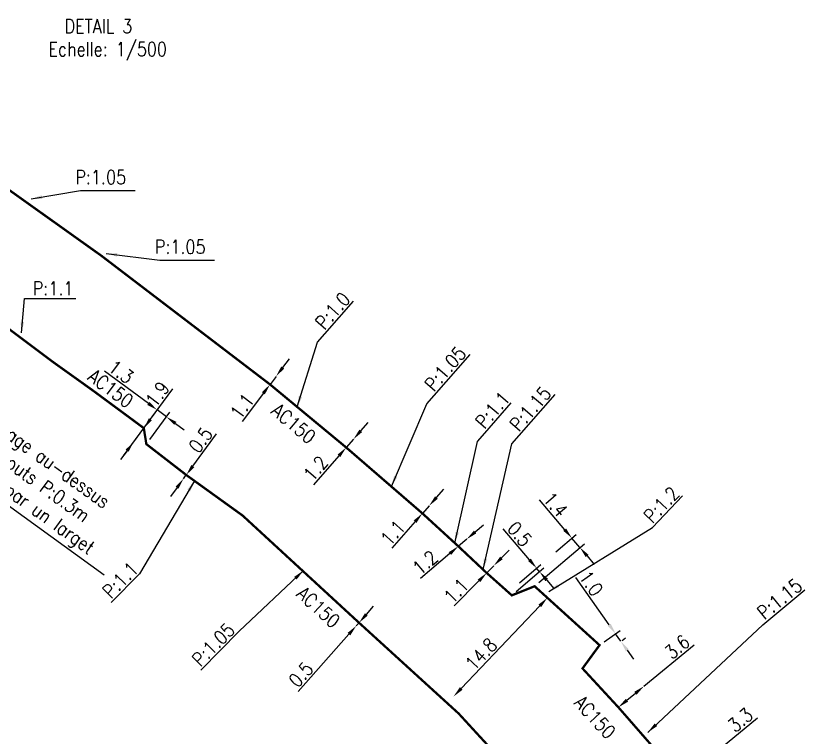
# Model space of a CAD drawing. Header units: millimetres. Extents: x 160996 to 162003, y 120996 to 122000.
# Drawn here: x 161247.6 to 161334.7, y 121709.7 to 121788.2 of the extents above; entities that cross this region are included whole.
import ezdxf

# ---------------------------------------------------------------- set-up
doc = ezdxf.new("R2010")
doc.units = ezdxf.units.MM
doc.header["$PDMODE"] = 34
doc.linetypes.add('L_100_AP', pattern=[14, 10, -1.5, 1, -1.5])
doc.layers.get('Defpoints').update_dxf_attribs({"linetype": 'CONTINUOUS'})
for name, color, linetype in [('L_140', 3, 'CONTINUOUS'), ('L_400', 7, 'CONTINUOUS'), ('L_900', 7, 'CONTINUOUS')]:
    doc.layers.add(name, color=color, linetype=linetype)
doc.styles.get("Standard").update_dxf_attribs({"font": 'romans.shx', "width": 0.85})
doc.dimstyles.get("Standard").update_dxf_attribs({"dimtxt": 1.5, "dimasz": 1.2, "dimexe": 0.625, "dimexo": 0.625, "dimgap": 0.25, "dimtad": 1, "dimdec": 1, "dimzin": 0, "dimdsep": 46, "dimtxsty": 'Standard', "dimcen": -0.5, "dimadec": 0, "dimazin": 0, "dimtfac": 1, "dimtdec": 1, "dimtmove": 0, "dimatfit": 3, "dimfxl": 0, "dimtolj": 1, "dimtzin": 0, "dimarcsym": 0})

# ---------------------------------------------------------------- blocks, each defined once
blk = doc.blocks.new('*D244')
at = {"layer": 'Defpoints', "color": 0, "linetype": 'Continuous', "transparency": 16777216}
for p in [(161275.885, 121748.997), (161275.885, 121748.997), (161275.224, 121748.118)]:
    blk.add_point(p, dxfattribs=at)
at = {"layer": 'L_140', "color": 0, "linetype": 'Continuous', "lineweight": -2, "transparency": 16777216}
for p, q in [((161276.607, 121749.956), (161277.328, 121750.915)), ((161275.885, 121748.997), (161275.224, 121748.118)), ((161274.503, 121747.159), (161272.203, 121744.102))]:
    blk.add_line(p, q, dxfattribs=at)
at = {"layer": 'L_140', "color": 0, "linetype": 'Continuous', "transparency": 16777216}
for points in [[(161276.447, 121750.076), (161276.767, 121749.836), (161275.885, 121748.997)], [(161274.343, 121747.279), (161274.663, 121747.039), (161275.224, 121748.118)]]:
    blk.add_solid(points, dxfattribs=at)
at = {"layer": 'L_140', "color": 0, "linetype": 'Continuous', "transparency": 16777216, "insert": (161272.193, 121745.752), "char_height": 1.5, "attachment_point": 5, "rotation": 53.04648}
blk.add_mtext('\\A1;1.1', dxfattribs=at)
blk = doc.blocks.new('*D245')
at = {"layer": 'Defpoints', "color": 0, "linetype": 'Continuous', "transparency": 16777216}
for p in [(161284.302, 121742.166), (161284.302, 121742.166), (161283.512, 121741.263)]:
    blk.add_point(p, dxfattribs=at)
at = {"layer": 'L_140', "color": 0, "linetype": 'Continuous', "lineweight": -2, "transparency": 16777216}
for p, q in [((161285.093, 121743.069), (161285.883, 121743.972)), ((161284.302, 121742.166), (161283.512, 121741.263)), ((161282.721, 121740.361), (161279.961, 121737.209))]:
    blk.add_line(p, q, dxfattribs=at)
at = {"layer": 'L_140', "color": 0, "linetype": 'Continuous', "transparency": 16777216}
for points in [[(161284.942, 121743.201), (161285.243, 121742.937), (161284.302, 121742.166)], [(161282.571, 121740.492), (161282.871, 121740.229), (161283.512, 121741.263)]]:
    blk.add_solid(points, dxfattribs=at)
at = {"layer": 'L_140', "color": 0, "linetype": 'Continuous', "transparency": 16777216, "insert": (161280.193, 121738.992), "char_height": 1.5, "attachment_point": 5, "rotation": 48.78772}
blk.add_mtext('\\A1;1.2', dxfattribs=at)
blk = doc.blocks.new('*D246')
at = {"layer": 'Defpoints', "color": 0, "linetype": 'Continuous', "transparency": 16777216}
for p in [(161292.529, 121734.923), (161292.529, 121734.923), (161291.8, 121734.099)]:
    blk.add_point(p, dxfattribs=at)
at = {"layer": 'L_140', "color": 0, "linetype": 'Continuous', "lineweight": -2, "transparency": 16777216}
for p, q in [((161293.325, 121735.822), (161294.12, 121736.72)), ((161292.529, 121734.923), (161291.8, 121734.099)), ((161291.005, 121733.201), (161288.47, 121730.336))]:
    blk.add_line(p, q, dxfattribs=at)
at = {"layer": 'L_140', "color": 0, "linetype": 'Continuous', "transparency": 16777216}
for points in [[(161293.175, 121735.954), (161293.474, 121735.689), (161292.529, 121734.923)], [(161290.855, 121733.333), (161291.155, 121733.068), (161291.8, 121734.099)]]:
    blk.add_solid(points, dxfattribs=at)
at = {"layer": 'L_140', "color": 0, "linetype": 'Continuous', "transparency": 16777216, "insert": (161288.591, 121731.982), "char_height": 1.5, "attachment_point": 5, "rotation": 48.49012}
blk.add_mtext('\\A1;1.1', dxfattribs=at)
blk = doc.blocks.new('*D247')
at = {"layer": 'Defpoints', "color": 0, "linetype": 'Continuous', "transparency": 16777216}
for p in [(161296.621, 121731.298), (161296.621, 121731.298), (161295.708, 121730.52)]:
    blk.add_point(p, dxfattribs=at)
at = {"layer": 'L_140', "color": 0, "linetype": 'Continuous', "lineweight": -2, "transparency": 16777216}
for p, q in [((161297.534, 121732.077), (161298.448, 121732.855)), ((161296.621, 121731.298), (161295.708, 121730.52)), ((161294.794, 121729.742), (161291.606, 121727.024))]:
    blk.add_line(p, q, dxfattribs=at)
at = {"layer": 'L_140', "color": 0, "linetype": 'Continuous', "transparency": 16777216}
for points in [[(161297.405, 121732.229), (161297.664, 121731.925), (161296.621, 121731.298)], [(161294.665, 121729.894), (161294.924, 121729.59), (161295.708, 121730.52)]]:
    blk.add_solid(points, dxfattribs=at)
at = {"layer": 'L_140', "color": 0, "linetype": 'Continuous', "transparency": 16777216, "insert": (161292.095, 121728.755), "char_height": 1.5, "attachment_point": 5, "rotation": 40.43874}
blk.add_mtext('\\A1;1.2', dxfattribs=at)
blk = doc.blocks.new('*D248')
at = {"layer": 'Defpoints', "color": 0, "linetype": 'Continuous', "transparency": 16777216}
for p in [(161308.058, 121731.417), (161305.842, 121729.528), (161304.003, 121726.181)]:
    blk.add_point(p, dxfattribs=at)
at = {"layer": 'L_140', "color": 0, "linetype": 'Continuous', "lineweight": -2, "transparency": 16777216}
for p, q in [((161307.28, 121732.33), (161304.523, 121735.565)), ((161306.318, 121729.933), (161308.534, 121731.822)), ((161308.937, 121730.386), (161308.058, 121731.417)), ((161304.479, 121726.587), (161309.412, 121730.791)), ((161309.715, 121729.473), (161310.493, 121728.559))]:
    blk.add_line(p, q, dxfattribs=at)
at = {"layer": 'L_140', "color": 0, "linetype": 'Continuous', "transparency": 16777216}
for points in [[(161307.432, 121732.46), (161307.128, 121732.2), (161308.058, 121731.417)], [(161309.867, 121729.602), (161309.563, 121729.343), (161308.937, 121730.386)]]:
    blk.add_solid(points, dxfattribs=at)
at = {"layer": 'L_140', "color": 0, "linetype": 'Continuous', "transparency": 16777216, "insert": (161306.273, 121735.053), "char_height": 1.5, "attachment_point": 5, "rotation": 310.43874}
blk.add_mtext('\\A1;1.4', dxfattribs=at)
blk = doc.blocks.new('*D249')
at = {"layer": 'Defpoints', "color": 0, "linetype": 'Continuous', "transparency": 16777216}
for p in [(161304.218, 121728.144), (161301.868, 121726.141), (161301.525, 121725.192)]:
    blk.add_point(p, dxfattribs=at)
at = {"layer": 'L_140', "color": 0, "linetype": 'Continuous', "lineweight": -2, "transparency": 16777216}
for p, q in [((161303.44, 121729.057), (161300.586, 121732.406)), ((161302.344, 121726.546), (161304.694, 121728.549)), ((161302, 121725.597), (161305.018, 121728.169)), ((161304.542, 121727.763), (161304.218, 121728.144)), ((161305.321, 121726.85), (161306.099, 121725.937))]:
    blk.add_line(p, q, dxfattribs=at)
at = {"layer": 'L_140', "color": 0, "linetype": 'Continuous', "transparency": 16777216}
for points in [[(161303.592, 121729.187), (161303.288, 121728.928), (161304.218, 121728.144)], [(161305.473, 121726.98), (161305.169, 121726.72), (161304.542, 121727.763)]]:
    blk.add_solid(points, dxfattribs=at)
at = {"layer": 'L_140', "color": 0, "linetype": 'Continuous', "transparency": 16777216, "insert": (161302.375, 121731.848), "char_height": 1.5, "attachment_point": 5, "rotation": 310.43874}
blk.add_mtext('\\A1;0.5', dxfattribs=at)
blk = doc.blocks.new('*D254')
at = {"layer": 'Defpoints', "color": 0, "linetype": 'Continuous', "transparency": 16777216}
for p in [(161315.894, 121715.309), (161315.894, 121715.309), (161313.115, 121713.021)]:
    blk.add_point(p, dxfattribs=at)
at = {"layer": 'L_140', "color": 0, "linetype": 'Continuous', "lineweight": -2, "transparency": 16777216}
for p, q in [((161315.894, 121715.309), (161321.369, 121719.818)), ((161314.042, 121713.784), (161314.968, 121714.547))]:
    blk.add_line(p, q, dxfattribs=at)
at = {"layer": 'L_140', "color": 0, "linetype": 'Continuous', "transparency": 16777216}
for points in [[(161314.841, 121714.701), (161315.095, 121714.392), (161315.894, 121715.309)], [(161313.914, 121713.938), (161314.169, 121713.629), (161313.115, 121713.021)]]:
    blk.add_solid(points, dxfattribs=at)
at = {"layer": 'L_140', "color": 0, "linetype": 'Continuous', "transparency": 16777216, "insert": (161319.51, 121719.582), "char_height": 1.5, "attachment_point": 5, "rotation": 39.46822}
blk.add_mtext('\\A1;3.6', dxfattribs=at)
blk = doc.blocks.new('*D255')
at = {"layer": 'Defpoints', "color": 0, "linetype": 'Continuous', "transparency": 16777216}
for p in [(161322.566, 121707.207), (161322.566, 121707.207), (161320.019, 121705.109)]:
    blk.add_point(p, dxfattribs=at)
at = {"layer": 'L_140', "color": 0, "linetype": 'Continuous', "lineweight": -2, "transparency": 16777216}
for p, q in [((161322.566, 121707.207), (161328.237, 121711.876)), ((161320.945, 121705.872), (161321.64, 121706.444))]:
    blk.add_line(p, q, dxfattribs=at)
at = {"layer": 'L_140', "color": 0, "linetype": 'Continuous', "transparency": 16777216}
for points in [[(161321.513, 121706.598), (161321.767, 121706.289), (161322.566, 121707.207)], [(161320.818, 121706.026), (161321.072, 121705.717), (161320.019, 121705.109)]]:
    blk.add_solid(points, dxfattribs=at)
at = {"layer": 'L_140', "color": 0, "linetype": 'Continuous', "transparency": 16777216, "insert": (161326.377, 121711.64), "char_height": 1.5, "attachment_point": 5, "rotation": 39.46822}
blk.add_mtext('\\A1;3.3', dxfattribs=at)
blk = doc.blocks.new('*D258')
at = {"layer": 'Defpoints', "color": 0, "linetype": 'Continuous', "transparency": 16777216}
for p in [(161311.064, 121719.778), (161313.004, 121719.926), (161313.388, 121720.198)]:
    blk.add_point(p, dxfattribs=at)
at = {"layer": 'L_140', "color": 0, "linetype": 'Continuous', "lineweight": -2, "transparency": 16777216}
for p, q in [((161312.118, 121721.994), (161308.472, 121727.146)), ((161311.574, 121720.139), (161313.321, 121721.375)), ((161313.388, 121720.198), (161312.811, 121721.014)), ((161313.514, 121720.287), (161313.899, 121720.559)), ((161314.082, 121719.218), (161314.775, 121718.239))]:
    blk.add_line(p, q, dxfattribs=at)
at = {"layer": 'L_140', "color": 0, "linetype": 'Continuous', "transparency": 16777216}
for points in [[(161312.281, 121722.109), (161311.954, 121721.878), (161312.811, 121721.014)], [(161314.245, 121719.334), (161313.918, 121719.103), (161313.388, 121720.198)]]:
    blk.add_solid(points, dxfattribs=at)
at = {"layer": 'L_140', "color": 0, "linetype": 'Continuous', "transparency": 16777216, "insert": (161310.152, 121726.503), "char_height": 1.5, "attachment_point": 5, "rotation": 305.28087}
blk.add_mtext('\\A1;1.0', dxfattribs=at)
blk = doc.blocks.new('*D259')
at = {"layer": 'Defpoints', "color": 0, "linetype": 'Continuous', "transparency": 16777216}
for p in [(161305.393, 121724.921), (161295.191, 121714.199), (161295.191, 121714.199)]:
    blk.add_point(p, dxfattribs=at)
at = {"layer": 'L_140', "color": 0, "linetype": 'Continuous', "lineweight": -2, "transparency": 16777216}
blk.add_line((161304.566, 121724.052), (161296.018, 121715.068), dxfattribs=at)
at = {"layer": 'L_140', "color": 0, "linetype": 'Continuous', "transparency": 16777216}
for points in [[(161304.421, 121724.189), (161304.71, 121723.914), (161305.393, 121724.921)], [(161295.873, 121715.206), (161296.163, 121714.93), (161295.191, 121714.199)]]:
    blk.add_solid(points, dxfattribs=at)
at = {"layer": 'L_140', "color": 0, "linetype": 'Continuous', "transparency": 16777216, "insert": (161298.193, 121718.805), "char_height": 1.5, "attachment_point": 5, "rotation": 46.42478}
blk.add_mtext('\\A1;14.8', dxfattribs=at)
blk = doc.blocks.new('*D280')
at = {"layer": 'Defpoints', "color": 0, "linetype": 'Continuous', "transparency": 16777216}
for p in [(161262.954, 121745.34), (161261.774, 121741.629), (161258.911, 121739.868)]:
    blk.add_point(p, dxfattribs=at)
at = {"layer": 'L_140', "color": 0, "linetype": 'Continuous', "lineweight": -2, "transparency": 16777216}
for p, q in [((161261.989, 121746.053), (161257.22, 121749.577)), ((161259.283, 121740.371), (161263.326, 121745.843)), ((161262.145, 121742.132), (161264.336, 121745.097)), ((161263.964, 121744.594), (161262.954, 121745.34)), ((161264.929, 121743.881), (161265.894, 121743.168))]:
    blk.add_line(p, q, dxfattribs=at)
at = {"layer": 'L_140', "color": 0, "linetype": 'Continuous', "transparency": 16777216}
for points in [[(161262.108, 121746.214), (161261.87, 121745.892), (161262.954, 121745.34)], [(161265.048, 121744.042), (161264.81, 121743.72), (161263.964, 121744.594)]]:
    blk.add_solid(points, dxfattribs=at)
at = {"layer": 'L_140', "color": 0, "linetype": 'Continuous', "transparency": 16777216, "insert": (161259.016, 121749.493), "char_height": 1.5, "attachment_point": 5, "rotation": 323.53873}
blk.add_mtext('\\A1;1.3', dxfattribs=at)
blk = doc.blocks.new('*D281')
at = {"layer": 'Defpoints', "color": 0, "linetype": 'Continuous', "transparency": 16777216}
for p in [(161261.496, 121743.367), (161260.397, 121741.879), (161260.397, 121741.879)]:
    blk.add_point(p, dxfattribs=at)
at = {"layer": 'L_140', "color": 0, "linetype": 'Continuous', "lineweight": -2, "transparency": 16777216}
for p, q in [((161262.209, 121744.332), (161264.663, 121747.652)), ((161260.397, 121741.879), (161261.496, 121743.367)), ((161259.684, 121740.914), (161258.971, 121739.949))]:
    blk.add_line(p, q, dxfattribs=at)
at = {"layer": 'L_140', "color": 0, "linetype": 'Continuous', "transparency": 16777216}
for points in [[(161262.049, 121744.451), (161262.37, 121744.213), (161261.496, 121743.367)], [(161259.523, 121741.033), (161259.845, 121740.795), (161260.397, 121741.879)]]:
    blk.add_solid(points, dxfattribs=at)
at = {"layer": 'L_140', "color": 0, "linetype": 'Continuous', "transparency": 16777216, "insert": (161262.988, 121747.069), "char_height": 1.5, "attachment_point": 5, "rotation": 53.53873}
blk.add_mtext('\\A1;1.9', dxfattribs=at)
blk = doc.blocks.new('*D282')
at = {"layer": 'Defpoints', "color": 0, "linetype": 'Continuous', "transparency": 16777216}
for p in [(161266.115, 121738.275), (161265.819, 121737.872), (161265.819, 121737.872)]:
    blk.add_point(p, dxfattribs=at)
at = {"layer": 'L_140', "color": 0, "linetype": 'Continuous', "lineweight": -2, "transparency": 16777216}
for p, q in [((161266.827, 121739.242), (161269.417, 121742.763)), ((161265.819, 121737.872), (161266.115, 121738.275)), ((161265.108, 121736.906), (161264.397, 121735.939))]:
    blk.add_line(p, q, dxfattribs=at)
at = {"layer": 'L_140', "color": 0, "linetype": 'Continuous', "transparency": 16777216}
for points in [[(161266.665, 121739.36), (161266.988, 121739.123), (161266.115, 121738.275)], [(161264.947, 121737.024), (161265.269, 121736.787), (161265.819, 121737.872)]]:
    blk.add_solid(points, dxfattribs=at)
at = {"layer": 'L_140', "color": 0, "linetype": 'Continuous', "transparency": 16777216, "insert": (161267.672, 121742.078), "char_height": 1.5, "attachment_point": 5, "rotation": 53.6618}
blk.add_mtext('\\A1;0.5', dxfattribs=at)
blk = doc.blocks.new('*D283')
at = {"layer": 'Defpoints', "color": 0, "linetype": 'Continuous', "transparency": 16777216}
for p in [(161284.605, 121721.876), (161284.605, 121721.876), (161284.904, 121722.213)]:
    blk.add_point(p, dxfattribs=at)
at = {"layer": 'L_140', "color": 0, "linetype": 'Continuous', "lineweight": -2, "transparency": 16777216}
for p, q in [((161285.7, 121723.111), (161286.496, 121724.009)), ((161284.436, 121722.627), (161284.436, 121722.627)), ((161284.904, 121722.213), (161284.605, 121721.876)), ((161283.809, 121720.978), (161278.273, 121714.732))]:
    blk.add_line(p, q, dxfattribs=at)
at = {"layer": 'L_140', "color": 0, "linetype": 'Continuous', "transparency": 16777216}
for points in [[(161285.55, 121723.244), (161285.849, 121722.978), (161284.904, 121722.213)], [(161283.66, 121721.111), (161283.959, 121720.845), (161284.605, 121721.876)]]:
    blk.add_solid(points, dxfattribs=at)
at = {"layer": 'L_140', "color": 0, "linetype": 'Continuous', "transparency": 16777216, "insert": (161278.577, 121716.582), "char_height": 1.5, "attachment_point": 5, "rotation": 48.45127}
blk.add_mtext('\\A1;0.5', dxfattribs=at)
blk = doc.blocks.new('*D332')
at = {"layer": 'Defpoints', "color": 0, "linetype": 'Continuous', "transparency": 16777216}
for p in [(161298.79, 121727.624), (161299.561, 121728.408), (161299.561, 121728.408)]:
    blk.add_point(p, dxfattribs=at)
at = {"layer": 'L_140', "color": 0, "linetype": 'Continuous', "lineweight": -2, "transparency": 16777216}
for p, q in [((161300.403, 121729.264), (161301.244, 121730.12)), ((161299.561, 121728.408), (161298.79, 121727.624)), ((161297.949, 121726.768), (161295.268, 121724.04))]:
    blk.add_line(p, q, dxfattribs=at)
at = {"layer": 'L_140', "color": 0, "linetype": 'Continuous', "transparency": 16777216}
for points in [[(161300.26, 121729.404), (161300.545, 121729.124), (161299.561, 121728.408)], [(161297.807, 121726.908), (161298.092, 121726.628), (161298.79, 121727.624)]]:
    blk.add_solid(points, dxfattribs=at)
at = {"layer": 'L_140', "color": 0, "linetype": 'Continuous', "transparency": 16777216, "insert": (161295.475, 121725.677), "char_height": 1.5, "attachment_point": 5, "rotation": 45.49205}
blk.add_mtext('\\A1;1.1', dxfattribs=at)

msp = doc.modelspace()

# ---------------------------------------------------------------- linework, layer by layer
at = {"layer": 'L_140', "linetype": 'L_100_AP', "const_width": 0.25}
for points in [[(161200.73, 121803.305), (161240.539, 121773.754), (161240.539, 121773.754), (161256.887, 121762.102), (161275.224, 121748.118), (161275.224, 121748.118), (161283.512, 121741.263), (161291.8, 121734.099), (161295.708, 121730.52), (161298.79, 121727.624), (161301.525, 121725.192), (161301.525, 121725.192), (161304.003, 121726.181), (161305.393, 121724.921), (161311.064, 121719.778), (161309.214, 121717.244), (161309.214, 121717.244), (161313.115, 121713.021), (161320.019, 121705.109), (161326.674, 121697.418), (161333.583, 121689.571), (161340.078, 121679.556)], [(161338.073, 121658.76), (161333.195, 121666.11), (161317.092, 121687.811), (161313.014, 121692.848), (161311.908, 121692.983), (161310.404, 121694.853), (161310.249, 121696.207), (161307.764, 121699.059), (161304.721, 121702.559), (161295.743, 121712.341), (161284.904, 121722.213), (161272.24, 121733.867), (161266.115, 121738.275), (161261.774, 121741.629), (161261.496, 121743.367), (161260.065, 121744.427), (161260.065, 121744.427), (161256.007, 121747.422), (161251.531, 121750.622), (161245.159, 121755.398)]]:
    msp.add_lwpolyline(points, dxfattribs=at)

# ---------------------------------------------------------------- texts
at = {"layer": 'L_140', "linetype": 'Continuous', "width": 0.85}
for rotation, p in [(323.61374, (161255.285, 121748.678)), (320.09674, (161275.252, 121745.016)), (317.4959, (161278.002, 121725.171)), (312.72513, (161308.185, 121713.419))]:
    msp.add_text('AC150', height=1.5, rotation=rotation, dxfattribs=at).set_placement(p)
at = {"layer": 'L_140', "linetype": 'Continuous', "char_height": 1.5}
for s, insert, attachment_point in [('\\A1;P:1.05', (161254.051, 121771.405), 1), ('\\A1;P:1.05', (161262.692, 121763.834), 1), ('\\A1;P:1.1', (161249.418, 121757.81), 7)]:
    msp.add_mtext(s, dxfattribs=dict(at, insert=insert, attachment_point=attachment_point))
for s, insert, attachment_point, rotation in [('P:1.0', (161281.161, 121753.967), 7, 48.87532), ('P:1.05', (161293.036, 121747.251), 7, 48.87532), ('P:1.15', (161302.293, 121742.907), 7, 48.87532), ('P:1.1', (161298.548, 121743.187), 7, 48.87532), ('P:1.2', (161316.805, 121732.926), 7, 46.27216), ('P:1.1', (161261.034, 121727.895), 9, 45.36806), ('P:1.15', (161333.253, 121725.971), 9, 39.46822), ('P:1.05', (161271.532, 121721.279), 9, 45.36806)]:
    msp.add_mtext(s, dxfattribs=dict(at, insert=insert, attachment_point=attachment_point, rotation=rotation))
at = {"layer": 'L_400', "linetype": 'Continuous', "ltscale": 0.5, "insert": (161239.853, 121740.252), "char_height": 1.5, "attachment_point": 7, "rotation": 324.12971}
msp.add_mtext('\\A1;Passage au-dessus\\Pdes égouts P:0.3m\\PProtégé par un larget', dxfattribs=at)
at = {"layer": 'L_900', "color": 7, "linetype": 'Continuous', "insert": (161251.12, 121787.814), "char_height": 1.5, "attachment_point": 1}
msp.add_mtext('  DETAIL 3\\PEchelle: 1/500', dxfattribs=at)

# ---------------------------------------------------------------- dimensions: what is measured, and where the dimension line sits
at = {"layer": 'L_140', "linetype": 'Continuous'}
for base, p1, p2, angle, picture, middle in [((161262.954, 121745.34), (161261.774, 121741.629), (161258.911, 121739.868), 323.53873, '*D280', (161258.422, 121748.689)), ((161275.885, 121748.997), (161275.224, 121748.118), (161275.885, 121748.997), 233.04648, '*D244', (161272.992, 121745.151)), ((161260.396867, 121741.879065), (161261.496284, 121743.366944), (161260.396867, 121741.879065), 53.53873, '*D281', (161263.792748, 121746.47483)), ((161265.819, 121737.872), (161266.115, 121738.275), (161265.819, 121737.872), 53.6618, '*D282', (161268.477, 121741.486)), ((161284.302, 121742.166), (161283.512, 121741.263), (161284.302, 121742.166), 228.78772, '*D245', (161280.946, 121738.334)), ((161292.529, 121734.923), (161291.8, 121734.099), (161292.529, 121734.923), 228.49012, '*D246', (161289.34, 121731.319)), ((161308.058, 121731.417), (161304.003, 121726.181), (161305.842, 121729.528), 310.43874, '*D248', (161305.512, 121734.404)), ((161296.621, 121731.298), (161295.708, 121730.52), (161296.621, 121731.298), 220.43874, '*D247', (161292.743, 121727.994)), ((161304.218, 121728.144), (161301.525, 121725.192), (161301.868, 121726.141), 310.43874, '*D249', (161301.614, 121731.199)), ((161299.561, 121728.408), (161298.79, 121727.624), (161299.561, 121728.408), 225.49205, '*D332', (161296.188, 121724.976)), ((161313.388, 121720.198), (161311.064, 121719.778), (161313.004, 121719.926), 125.28087, '*D258', (161309.335, 121725.926)), ((161295.191, 121714.199), (161305.393, 121724.921), (161295.191, 121714.199), 46.42478, '*D259', (161298.917, 121718.115)), ((161284.605, 121721.876), (161284.904, 121722.213), (161284.605, 121721.876), 48.45127, '*D283', (161279.325, 121715.918)), ((161315.894, 121715.309), (161313.115, 121713.021), (161315.894, 121715.309), 219.46822, '*D254', (161320.145, 121718.81)), ((161322.566, 121707.207), (161320.019, 121705.109), (161322.566, 121707.207), 219.46822, '*D255', (161327.013, 121710.868))]:
    dim = msp.add_linear_dim(base=base, p1=p1, p2=p2, angle=angle, dimstyle='Standard', dxfattribs=at)
    dim.commit()
    dim.dimension.update_dxf_attribs({"geometry": picture, "text_midpoint": middle, "dimtype": 160})

# ---------------------------------------------------------------- leaders
at = {"layer": 'L_140', "linetype": 'Continuous', "annotation_type": 0, "has_hookline": 1, "hookline_direction": 0}
for points, text_width in [([(161249.236, 121768.286), (161254.597, 121769.202)], 5.707), ([(161257.409, 121762.35), (161263.238, 121761.631)], 5.707), ([(161248.186, 121753.73), (161248.507, 121757.455), (161249.707, 121757.455)], 4.129)]:
    msp.add_leader(points, dimstyle='Standard', dxfattribs=dict(at, text_width=text_width))
at = {"layer": 'L_140', "linetype": 'Continuous', "annotation_type": 0, "has_hookline": 1}
for points, hookline_direction, text_width, horizontal_direction in [([(161278.18, 121745.674), (161280.396, 121752.71), (161281.185, 121753.614)], 0, 4.493, (0.6577, 0.75328, 0)), ([(161288.425, 121737.016), (161292.271, 121745.994), (161293.06, 121746.898)], 0, 5.707, (0.6577, 0.75328, 0)), ([(161298.399, 121727.991), (161301.528, 121741.65), (161302.317, 121742.554)], 0, 5.707, (0.6577, 0.75328, 0)), ([(161295.317, 121730.878), (161297.782, 121741.931), (161298.572, 121742.835)], 0, 4.129, (0.6577, 0.75328, 0)), ([(161266.997, 121737.634), (161261.034, 121727.535)], 1, 4.129, (0.70255, 0.711635, 0)), ([(161305.543, 121725.608), (161316.812, 121732.573)], 0, 4.493, (0.691234, 0.722631, 0)), ([(161278.855, 121727.879), (161271.886, 121721.281)], 1, 5.707, (0.70255, 0.711635, 0)), ([(161316.318, 121710.296), (161328.813, 121721.991)], 0, 5.707, (0.771977, 0.63565, 0))]:
    msp.add_leader(points, dimstyle='Standard', dxfattribs=dict(at, hookline_direction=hookline_direction, text_width=text_width, horizontal_direction=horizontal_direction))
at = {"layer": 'L_400', "linetype": 'Continuous', "ltscale": 0.5, "annotation_type": 0, "has_hookline": 1, "hookline_direction": 0, "text_width": 21.554, "horizontal_direction": (0.810346, -0.585952, 0)}
msp.add_leader([(161240.821, 121754.386), (161238.531, 121740.899), (161239.503, 121740.196)], dimstyle='Standard', dxfattribs=at)

doc.saveas('drawing.dxf')
